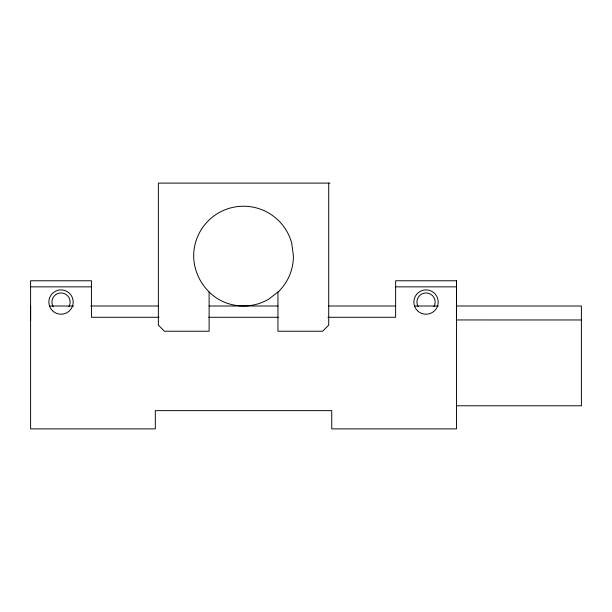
<?xml version="1.0" encoding="UTF-8"?>
<svg xmlns="http://www.w3.org/2000/svg" width="612" height="612" viewBox="0 0 612 612"><rect width="100%" height="100%" fill="white"/><g stroke="black" fill="none" stroke-linecap="round" stroke-linejoin="round"><path stroke-width="0.92" d="M30.6 319.954L30.608 306M327.925 317.276L395.627 317.276L395.627 280.77L456.46 280.77L456.445 319.954L581.392 319.969L581.4 306.015L456.368 306.008M329.937 183.11L158.363 183.11L158.363 325.148L164.444 331.23L209.12 331.23L209.12 292.046M30.6 286.852L91.44 286.852M395.627 286.852L456.46 286.852M49.702 306L73.57 306M90.76 306L158.554 306M209.159 306L277.894 306M328.476 306L395.291 306.008M414.378 306.008L438.238 306.008M159.143 317.276L91.44 317.276L91.44 280.77L30.6 280.77L30.6 428.89L155.318 428.89L155.318 410.637L331.742 410.637L331.742 428.89L456.46 428.89L456.46 280.77M208.723 317.276L278.338 317.276M456.445 405.771L581.392 405.787L581.392 319.969M328.705 183.11L328.705 325.148L322.623 331.23L277.947 331.23L277.947 292.046M418.141 306.627A9.126 9.126 0 0 1 426.044 292.941A9.126 9.126 0 0 1 433.946 306.627M53.114 306.627A9.126 9.126 0 0 1 61.016 292.941A9.126 9.126 0 0 1 68.919 306.627M278.812 291.388L268.477 299.314A49.886 49.886 0 0 1 218.591 299.314C203.528 290.279 193.943 273.679 193.652 256.114A49.886 49.886 0 0 1 291.725 243.201L293.423 256.114A49.886 49.886 0 0 1 278.812 291.388M417.438 310.667A12.171 12.171 0 0 0 437.794 305.212A12.171 12.171 0 0 0 422.892 290.31A12.171 12.171 0 0 0 417.438 310.667M52.418 310.667A12.171 12.171 0 0 0 72.774 305.212A12.171 12.171 0 0 0 57.872 290.31A12.171 12.171 0 0 0 52.418 310.667"/></g></svg>
